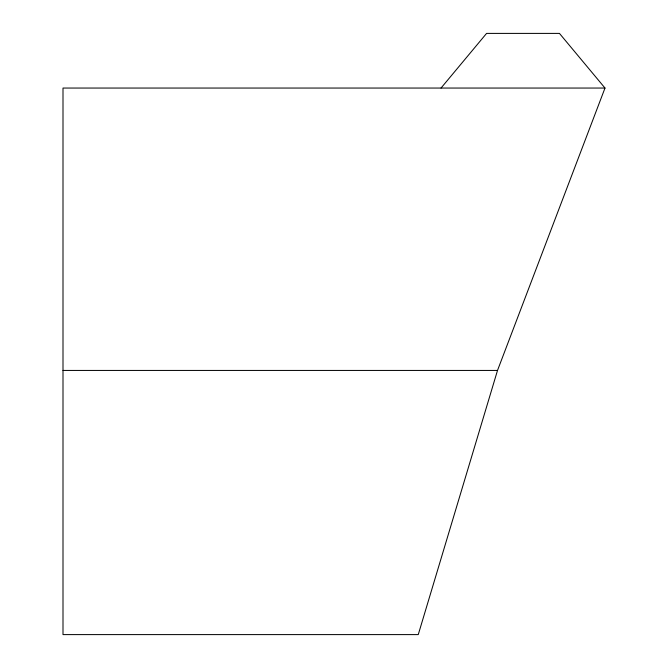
<?xml version="1.0" encoding="UTF-8"?>
<svg xmlns="http://www.w3.org/2000/svg" width="668" height="668" viewBox="0 0 668 668"><rect width="100%" height="100%" fill="white"/><g stroke="black" fill="none" stroke-linecap="round" stroke-linejoin="round"><path stroke-width="1" d="M497.51 370.439L418.26 634.6L63.001 634.6L63.001 88.051L604.999 88.051L497.51 370.439L63.001 370.439M441.03 88.051L486.58 33.4L559.45 33.4L604.999 88.051"/></g></svg>
